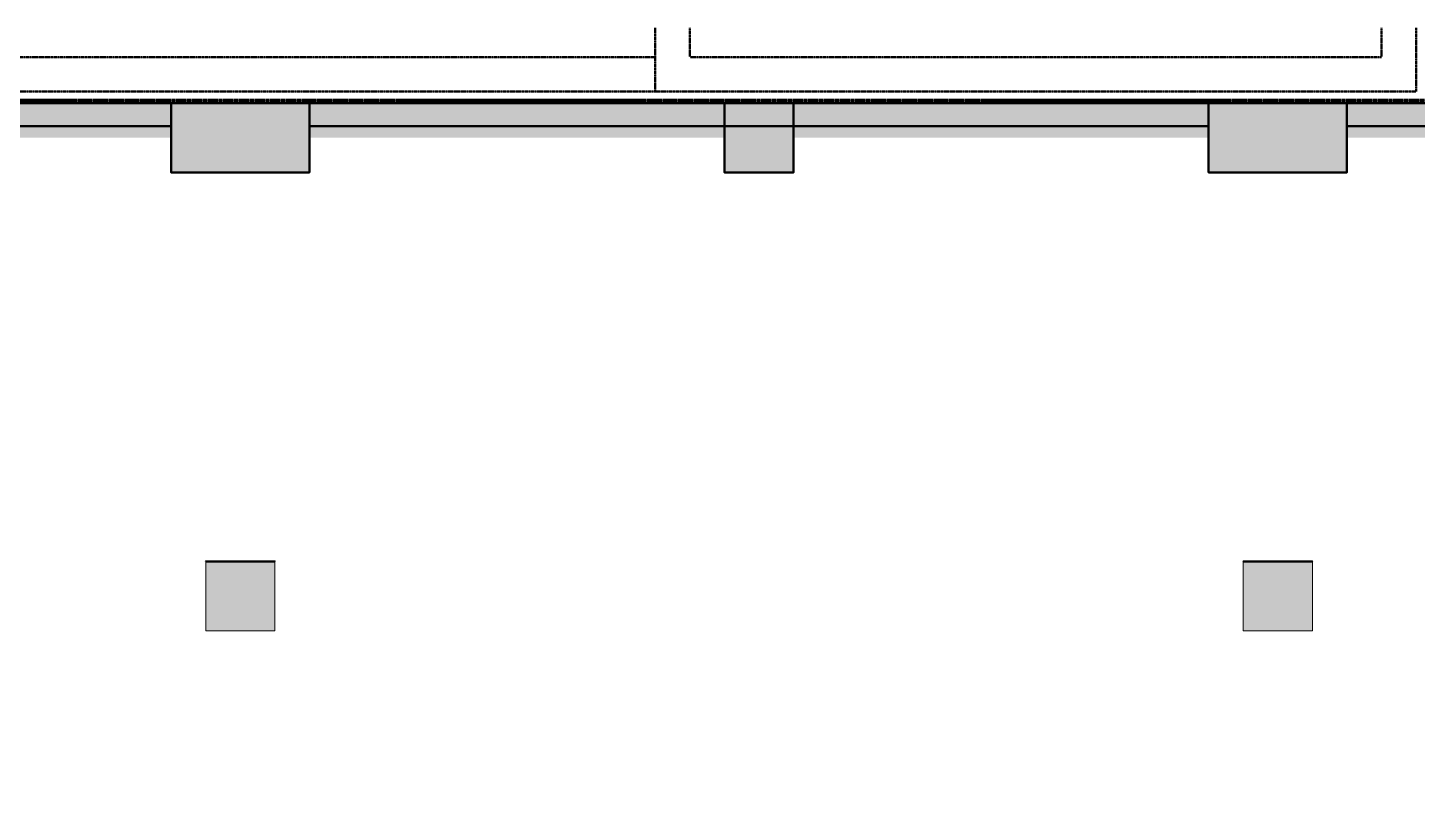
# Model space of a CAD drawing. Header units: inches. Extents: x 842 to 2180, y -10 to 1751.
# Drawn here: x 1214.6 to 1696.8, y 1482.7 to 1751.1 of the extents above; entities that cross this region are included whole.
import ezdxf

# ---------------------------------------------------------------- set-up
doc = ezdxf.new("R2010")
doc.units = ezdxf.units.IN
doc.header["$MEASUREMENT"] = 0
doc.linetypes.add('IMPORT-Orbis_BB$0$TI_ARCH-02_E957150$0$HIDDEN2 _2_', pattern=[0.070312, 0.046875, -0.023437])
doc.linetypes.add('IMPORT-Orbis_BB$0$TI_Grid_E957150$0$PROPERTY _2_', pattern=[1.546875, 1.3125, -0.046875, 0.046875, -0.046875, 0.046875, -0.046875])
for name, color, linetype, lineweight in [('Orbis - Background_dwg', 8, 'Continuous', 9), ('Orbis_AR$0$TI_Grid_E957150$0$S-11-COLS-CONC', 50, 'Continuous', 50), ('Orbis_BB$0$A-Wall-Exst', 7, 'Continuous', 9), ('Orbis_BB$0$TI_Grid_E957150$0$C-Prop', 170, 'IMPORT-Orbis_BB$0$TI_Grid_E957150$0$PROPERTY _2_', 70), ('Orbis_BB$0$TI_Grid_E957150$0$S-02-COLS-CONC', 50, 'Continuous', 50), ('Orbis_BB$0$TI_Grid_E957150$0$S-02-COLS-CONC-PATT', 250, 'Continuous', 20), ('Orbis_BB$0$TI_Grid_E957150$0$S-03-COLS-CONC-PATT', 250, 'Continuous', 20), ('Orbis_BB$0$TI_Grid_E957150$0$S-04-COLS-CONC', 50, 'Continuous', 50), ('Orbis_BB$0$TI_Grid_E957150$0$S-04-COLS-CONC-PATT', 250, 'Continuous', 20), ('Orbis_BB$0$TI_Grid_E957150$0$S-05-COLS-CONC', 50, 'Continuous', 50), ('Orbis_BB$0$TI_Grid_E957150$0$S-05-COLS-CONC-PATT', 250, 'Continuous', 20), ('Orbis_BB$0$TI_Grid_E957150$0$S-06-COLS-CONC', 50, 'Continuous', 50), ('Orbis_BB$0$TI_Grid_E957150$0$S-06-COLS-CONC-PATT', 250, 'Continuous', 20), ('Orbis_BB$0$TI_Grid_E957150$0$S-07-COLS-CONC', 50, 'Continuous', 50), ('Orbis_BB$0$TI_Grid_E957150$0$S-07-COLS-CONC-PATT', 250, 'Continuous', 20), ('Orbis_BB$0$TI_Grid_E957150$0$S-08-COLS-CONC', 50, 'Continuous', 50), ('Orbis_BB$0$TI_Grid_E957150$0$S-08-COLS-CONC-PATT', 250, 'Continuous', 20), ('Orbis_BB$0$TI_Grid_E957150$0$S-09-COLS-CONC', 50, 'Continuous', 50), ('Orbis_BB$0$TI_Grid_E957150$0$S-09-COLS-CONC-PATT', 250, 'Continuous', 20), ('Orbis_BB$0$TI_Grid_E957150$0$S-11-COLS-CONC', 50, 'Continuous', 50), ('Orbis_BB$0$TI_Grid_E957150$0$S-11-COLS-CONC-PATT', 250, 'Continuous', 20), ('Orbis_BB$0$TI_Grid_E957150$0$S-12-COLS-CONC', 50, 'Continuous', 50), ('Orbis_BB$0$TI_Grid_E957150$0$S-12-COLS-CONC-PATT', 250, 'Continuous', 20), ('Orbis_BB$0$TI_Grid_E957150$0$S-P1-COLS-CONC', 50, 'Continuous', 50), ('Orbis_BB$0$TI_Grid_E957150$0$S-P2-WALL-CONC', 50, 'Continuous', 50), ('Orbis_BB$0$TI_Grid_E957150$0$S-P4-COLS-CONC', 50, 'Continuous', 50), ('Orbis_BB$0$TI_Grid_E957150$0$S-P4-COLS-CONC-PATT', 250, 'Continuous', 20), ('S-COLS', 52, 'Continuous', 13)]:
    doc.layers.add(name, color=color, linetype=linetype, lineweight=lineweight)

# ---------------------------------------------------------------- blocks, each defined once
blk = doc.blocks.new('Concrete-Rectangular-Column - 24 x 24-6914337-Level XX  RCP DEMO')
at = {"layer": 'S-COLS', "lineweight": 9}
blk.add_hatch(color=7, dxfattribs=at).paths.add_polyline_path([(-12, -12), (12, -12), (12, 12), (-12, 12)], flags=0)
at = {"layer": 'S-COLS', "color": 8, "lineweight": 20}
for p, q in [((-12, 12), (12, 12)), ((-12, -12), (-12, 12)), ((12, 12), (12, -12)), ((12, -12), (-12, -12))]:
    blk.add_line(p, q, dxfattribs=at)
blk = doc.blocks.new('Orbis - Background_dwg__U53-7347732-Level XX  RCP DEMO')
at = {"layer": 'Orbis_BB$0$TI_Grid_E957150$0$S-12-COLS-CONC-PATT', "lineweight": 50}
blk.add_hatch(color=50, dxfattribs=at).paths.add_polyline_path([(12368.66, 2371.85), (12368.66, 2371.91), (12344.66, 2371.91), (12344.66, 2371.85)], flags=0)
at = {"layer": 'Orbis_BB$0$TI_Grid_E957150$0$S-12-COLS-CONC', "flags": 128}
blk.add_lwpolyline([(12344.66, 2371.85), (12344.66, 2371.91), (12368.66, 2371.91), (12368.66, 2371.85)], dxfattribs=at)
blk = doc.blocks.new('Orbis - Background_dwg__U54-7347735-Level XX  RCP DEMO')
at = {"layer": 'Orbis_BB$0$TI_Grid_E957150$0$S-12-COLS-CONC-PATT', "lineweight": 50}
blk.add_hatch(color=50, dxfattribs=at).paths.add_polyline_path([(12008.66, 2371.85), (12008.66, 2371.91), (11984.66, 2371.91), (11984.66, 2371.85)], flags=0)
at = {"layer": 'Orbis_BB$0$TI_Grid_E957150$0$S-12-COLS-CONC'}
blk.add_line((12008.66, 2371.85), (12008.66, 2371.91), dxfattribs=at)
at = {"layer": 'Orbis_BB$0$TI_Grid_E957150$0$S-12-COLS-CONC', "flags": 128}
blk.add_lwpolyline([(12008.66, 2371.91), (11984.66, 2371.91), (11984.66, 2371.85)], dxfattribs=at)
blk = doc.blocks.new('Orbis - Background_dwg_Orbis_BB-7347761-Level XX  RCP DEMO')
at = {"layer": 'Orbis_BB$0$A-Wall-Exst'}
h = blk.add_hatch(color=256, dxfattribs=at)
h.paths.add_polyline_path([(12333.85, 2108.54), (12344.66, 2108.54), (12344.66, 2108.91), (12240.66, 2108.91), (12240.66, 2208.41), (12344.66, 2208.41), (12344.66, 2208.79), (12240.04, 2208.79), (12240.04, 2108.54), (12311.71, 2108.54)], flags=0)
h.paths.add_polyline_path([(12029.66, 2215.66), (12224.79, 2215.66), (12224.79, 2216.04), (12344.66, 2216.04), (12344.66, 2216.41), (12008.66, 2216.41), (12008.66, 2215.66), (12024.66, 2215.66)], flags=0)
h.paths.add_polyline_path([(12650.03, 2215.91), (12687.66, 2215.91), (12687.66, 2216.41), (12368.66, 2216.41), (12368.66, 2215.91), (12573.54, 2215.91)], flags=0)
h.paths.add_polyline_path([(11868.29, 2216.04), (11984.66, 2216.04), (11984.66, 2216.41), (11868.66, 2216.41), (11868.66, 2243.04), (11860.83, 2243.04), (11860.83, 2267.04), (11868.66, 2267.04), (11868.66, 2506.91), (11860.66, 2506.91), (11860.66, 2290.92), (11858.66, 2290.92), (11858.66, 2525.91), (11860.66, 2525.91), (11860.66, 2530.91), (11853.66, 2530.91), (11853.66, 2283.92), (11860.66, 2283.92), (11860.66, 2235.92), (11648.66, 2235.92), (11648.66, 2242.91), (11640.66, 2242.91), (11640.66, 2235.54), (11868.29, 2235.54), (11868.29, 2216.95)], flags=0)
h.paths.add_polyline_path([(12565.45, 2522.91), (12663.66, 2522.91), (12663.66, 2530.91), (12380.66, 2530.91), (12380.66, 2522.91)], flags=0)
h.paths.add_polyline_path([(11884.66, 2522.91), (11972.66, 2522.91), (11972.66, 2530.91), (11884.66, 2530.91)], flags=0)
h.paths.add_polyline_path([(12332.66, 2522.91), (12332.66, 2530.91), (12020.66, 2530.91), (12020.66, 2522.91), (12227.13, 2522.91)], flags=0)
at = {"layer": 'Orbis_BB$0$TI_Grid_E957150$0$S-02-COLS-CONC-PATT', "lineweight": 9}
for points in [[(11972.66, 2506.91), (12020.66, 2506.91), (12020.66, 2530.91), (11972.66, 2530.91)], [(12380.66, 2506.91), (12380.66, 2530.91), (12332.66, 2530.91), (12332.66, 2506.91)]]:
    blk.add_hatch(color=7, dxfattribs=at).paths.add_polyline_path(points, flags=0)
at = {"layer": 'Orbis_BB$0$TI_Grid_E957150$0$S-03-COLS-CONC-PATT', "lineweight": 9}
blk.add_hatch(color=7, dxfattribs=at).paths.add_polyline_path([(12344.66, 2371.85), (12368.66, 2371.85), (12368.66, 2371.91), (12344.66, 2371.91)], flags=0)
at = {"layer": 'Orbis_BB$0$TI_Grid_E957150$0$S-04-COLS-CONC-PATT', "lineweight": 9}
blk.add_hatch(color=7, dxfattribs=at).paths.add_polyline_path([(12344.66, 2371.85), (12368.66, 2371.85), (12368.66, 2371.91), (12344.66, 2371.91)], flags=0)
at = {"layer": 'Orbis_BB$0$TI_Grid_E957150$0$S-05-COLS-CONC-PATT', "lineweight": 9}
blk.add_hatch(color=7, dxfattribs=at).paths.add_polyline_path([(12344.66, 2371.85), (12368.66, 2371.85), (12368.66, 2371.91), (12344.66, 2371.91)], flags=0)
at = {"layer": 'Orbis_BB$0$TI_Grid_E957150$0$S-06-COLS-CONC-PATT', "lineweight": 9}
blk.add_hatch(color=7, dxfattribs=at).paths.add_polyline_path([(12344.66, 2371.85), (12368.66, 2371.85), (12368.66, 2371.91), (12344.66, 2371.91)], flags=0)
at = {"layer": 'Orbis_BB$0$TI_Grid_E957150$0$S-07-COLS-CONC-PATT', "lineweight": 9}
blk.add_hatch(color=7, dxfattribs=at).paths.add_polyline_path([(12344.66, 2371.85), (12368.66, 2371.85), (12368.66, 2371.91), (12344.66, 2371.91)], flags=0)
at = {"layer": 'Orbis_BB$0$TI_Grid_E957150$0$S-08-COLS-CONC-PATT', "lineweight": 9}
blk.add_hatch(color=7, dxfattribs=at).paths.add_polyline_path([(12344.66, 2371.85), (12368.66, 2371.85), (12368.66, 2371.91), (12344.66, 2371.91)], flags=0)
at = {"layer": 'Orbis_BB$0$TI_Grid_E957150$0$S-09-COLS-CONC-PATT', "lineweight": 9}
blk.add_hatch(color=7, dxfattribs=at).paths.add_polyline_path([(12344.66, 2371.85), (12368.66, 2371.85), (12368.66, 2371.91), (12344.66, 2371.91)], flags=0)
at = {"layer": 'Orbis_BB$0$TI_Grid_E957150$0$S-11-COLS-CONC-PATT', "lineweight": 9}
for points in [[(12008.66, 2371.85), (12008.66, 2371.91), (11984.66, 2371.91), (11984.66, 2371.85)], [(12344.66, 2371.85), (12368.66, 2371.85), (12368.66, 2371.91), (12344.66, 2371.91)]]:
    blk.add_hatch(color=7, dxfattribs=at).paths.add_polyline_path(points, flags=0)
at = {"layer": 'Orbis_BB$0$TI_Grid_E957150$0$S-P4-COLS-CONC-PATT', "lineweight": 9}
for points in [[(11972.66, 2518.92), (11972.66, 2530.92), (11884.66, 2530.92), (11884.66, 2518.92), (11888.82, 2518.92)], [(12020.66, 2506.91), (12020.66, 2530.91), (11972.66, 2530.91), (11972.66, 2506.91)], [(12164.66, 2518.92), (12164.66, 2530.92), (12020.66, 2530.92), (12020.66, 2518.92)], [(12188.66, 2506.91), (12188.66, 2530.91), (12164.66, 2530.91), (12164.66, 2506.91)], [(12332.66, 2518.92), (12332.66, 2530.92), (12188.66, 2530.92), (12188.66, 2518.92), (12227.13, 2518.92)], [(12380.66, 2506.91), (12380.66, 2530.91), (12332.66, 2530.91), (12332.66, 2506.91)], [(12380.66, 2518.92), (12524.66, 2518.92), (12524.66, 2530.92), (12380.66, 2530.92)], [(12008.66, 2371.85), (12008.66, 2371.91), (11984.66, 2371.91), (11984.66, 2371.85)], [(12344.66, 2371.85), (12368.66, 2371.85), (12368.66, 2371.91), (12344.66, 2371.91)]]:
    blk.add_hatch(color=7, dxfattribs=at).paths.add_polyline_path(points, flags=0)
at = {"layer": 'Orbis_AR$0$TI_Grid_E957150$0$S-11-COLS-CONC', "linetype": 'IMPORT-Orbis_BB$0$TI_ARCH-02_E957150$0$HIDDEN2 _2_'}
for p, q in [((12140.66, 2534.92), (12140.66, 2557.07)), ((11564.66, 2546.92), (12140.66, 2546.92))]:
    blk.add_line(p, q, dxfattribs=at)
at = {"layer": 'Orbis_AR$0$TI_Grid_E957150$0$S-11-COLS-CONC', "linetype": 'IMPORT-Orbis_BB$0$TI_ARCH-02_E957150$0$HIDDEN2 _2_', "flags": 128}
for points in [[(11550.5, 2534.92), (12404.66, 2534.92), (12404.66, 2557.07)], [(12152.66, 2557.07), (12152.66, 2546.92), (12392.66, 2546.92), (12392.66, 2557.07)]]:
    blk.add_lwpolyline(points, dxfattribs=at)
at = {"layer": 'Orbis_BB$0$A-Wall-Exst', "color": 50, "lineweight": 50, "flags": 128}
for points in [[(11884.66, 2530.91), (11884.66, 2522.91), (11972.66, 2522.91), (11972.66, 2530.91)], [(12020.66, 2530.91), (12020.66, 2522.91), (12332.66, 2522.91), (12332.66, 2530.91)], [(12380.66, 2530.91), (12380.66, 2522.91), (12663.66, 2522.91), (12663.66, 2530.91)]]:
    blk.add_lwpolyline(points, close=True, dxfattribs=at)
at = {"layer": 'Orbis_BB$0$TI_Grid_E957150$0$C-Prop', "flags": 128}
blk.add_lwpolyline([(11550.5, 2531.92), (12714.12, 2531.92), (12850.26, 2047.16)], dxfattribs=at)
at = {"layer": 'Orbis_BB$0$TI_Grid_E957150$0$S-02-COLS-CONC', "flags": 128}
for points in [[(11972.66, 2506.91), (11972.66, 2530.91), (12020.66, 2530.91), (12020.66, 2506.91)], [(12380.66, 2506.91), (12380.66, 2530.91), (12332.66, 2530.91), (12332.66, 2506.91)]]:
    blk.add_lwpolyline(points, close=True, dxfattribs=at)
at = {"layer": 'Orbis_BB$0$TI_Grid_E957150$0$S-04-COLS-CONC', "flags": 128}
for points in [[(12008.66, 2371.85), (12008.66, 2371.91), (11984.66, 2371.91), (11984.66, 2371.85)], [(12344.66, 2371.85), (12344.66, 2371.91), (12368.66, 2371.91), (12368.66, 2371.85)]]:
    blk.add_lwpolyline(points, dxfattribs=at)
at = {"layer": 'Orbis_BB$0$TI_Grid_E957150$0$S-05-COLS-CONC', "flags": 128}
for points in [[(11984.66, 2371.85), (11984.66, 2371.91), (12008.66, 2371.91), (12008.66, 2371.85)], [(12368.66, 2371.85), (12368.66, 2371.91), (12344.66, 2371.91), (12344.66, 2371.85)]]:
    blk.add_lwpolyline(points, dxfattribs=at)
at = {"layer": 'Orbis_BB$0$TI_Grid_E957150$0$S-06-COLS-CONC', "flags": 128}
for points in [[(12008.66, 2371.85), (12008.66, 2371.91), (11984.66, 2371.91), (11984.66, 2371.85)], [(12344.66, 2371.85), (12344.66, 2371.91), (12368.66, 2371.91), (12368.66, 2371.85)]]:
    blk.add_lwpolyline(points, dxfattribs=at)
at = {"layer": 'Orbis_BB$0$TI_Grid_E957150$0$S-07-COLS-CONC', "flags": 128}
for points in [[(11984.66, 2371.85), (11984.66, 2371.91), (12008.66, 2371.91), (12008.66, 2371.85)], [(12368.66, 2371.85), (12368.66, 2371.91), (12344.66, 2371.91), (12344.66, 2371.85)]]:
    blk.add_lwpolyline(points, dxfattribs=at)
at = {"layer": 'Orbis_BB$0$TI_Grid_E957150$0$S-08-COLS-CONC', "flags": 128}
for points in [[(12008.66, 2371.85), (12008.66, 2371.91), (11984.66, 2371.91), (11984.66, 2371.85)], [(12344.66, 2371.85), (12344.66, 2371.91), (12368.66, 2371.91), (12368.66, 2371.85)]]:
    blk.add_lwpolyline(points, dxfattribs=at)
at = {"layer": 'Orbis_BB$0$TI_Grid_E957150$0$S-09-COLS-CONC', "flags": 128}
for points in [[(11984.66, 2371.85), (11984.66, 2371.91), (12008.66, 2371.91), (12008.66, 2371.85)], [(12368.66, 2371.85), (12368.66, 2371.91), (12344.66, 2371.91), (12344.66, 2371.85)]]:
    blk.add_lwpolyline(points, dxfattribs=at)
at = {"layer": 'Orbis_BB$0$TI_Grid_E957150$0$S-11-COLS-CONC'}
blk.add_line((12008.66, 2371.85), (12008.66, 2371.91), dxfattribs=at)
at = {"layer": 'Orbis_BB$0$TI_Grid_E957150$0$S-11-COLS-CONC', "flags": 128}
for points in [[(12008.66, 2371.91), (11984.66, 2371.91), (11984.66, 2371.85)], [(12344.66, 2371.85), (12344.66, 2371.91), (12368.66, 2371.91), (12368.66, 2371.85)]]:
    blk.add_lwpolyline(points, dxfattribs=at)
at = {"layer": 'Orbis_BB$0$TI_Grid_E957150$0$S-P1-COLS-CONC', "flags": 128}
for points in [[(11972.66, 2530.91), (11972.66, 2506.91), (12020.66, 2506.91), (12020.66, 2530.91)], [(12188.66, 2530.91), (12164.66, 2530.91), (12164.66, 2506.91), (12188.66, 2506.91)], [(12332.66, 2506.91), (12332.66, 2530.91), (12380.66, 2530.91), (12380.66, 2506.91)]]:
    blk.add_lwpolyline(points, close=True, dxfattribs=at)
at = {"layer": 'Orbis_BB$0$TI_Grid_E957150$0$S-P2-WALL-CONC', "flags": 128}
blk.add_lwpolyline([(11550.5, 2530.91), (12712.85, 2530.91), (12737.76, 2442.19), (12803.42, 1962.91)], dxfattribs=at)
at = {"layer": 'Orbis_BB$0$TI_Grid_E957150$0$S-P4-COLS-CONC', "flags": 128}
for points in [[(11972.66, 2530.91), (11972.66, 2506.91), (12020.66, 2506.91), (12020.66, 2530.91)], [(12188.66, 2506.91), (12164.66, 2506.91), (12164.66, 2530.91), (12188.66, 2530.91)], [(12380.66, 2506.91), (12380.66, 2530.91), (12332.66, 2530.91), (12332.66, 2506.91)]]:
    blk.add_lwpolyline(points, close=True, dxfattribs=at)
for name in ['Orbis - Background_dwg__U54-7347735-Level XX  RCP DEMO', 'Orbis - Background_dwg__U53-7347732-Level XX  RCP DEMO']:
    blk.add_blockref(name, (0, 0))
blk = doc.blocks.new('Orbis - Background_dwg-7329766-Level XX  RCP DEMO')
blk.add_blockref('Orbis - Background_dwg_Orbis_BB-7347761-Level XX  RCP DEMO', (-10708.29, -805.94))

msp = doc.modelspace()

# ---------------------------------------------------------------- block references
at = {"layer": 'Orbis - Background_dwg', "color": 7}
msp.add_blockref('Orbis - Background_dwg-7329766-Level XX  RCP DEMO', (0, 0), dxfattribs=at)
at = {"layer": 'S-COLS', "lineweight": 9}
for p in [(1288.37, 1553.91), (1648.37, 1553.91)]:
    msp.add_blockref('Concrete-Rectangular-Column - 24 x 24-6914337-Level XX  RCP DEMO', p, dxfattribs=at)

doc.saveas('drawing.dxf')
